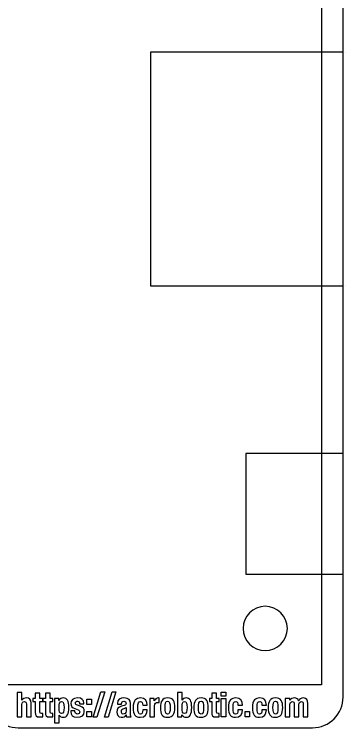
# Model space of a CAD drawing. Extents: x -11 to 104, y -22 to 67.
# Drawn here: x 83.3 to 103.88, y -21.71 to 22.58 of the extents above; entities that cross this region are included whole.
import ezdxf

# ---------------------------------------------------------------- set-up
doc = ezdxf.new("R2010")
doc.units = 0
doc.layers.add('LAYER_1', color=7, linetype='CONTINUOUS')

# ---------------------------------------------------------------- blocks, each defined once
blk = doc.blocks.new('BLOCK_3')
at = {"layer": 'LAYER_1', "color": 7}
for points in [[(87.813, -19.932), (88.092, -19.932), (88.092, -20.262), (87.813, -20.262), (87.813, -19.932)], [(88.678, -19.494), (88.916, -19.494), (88.437, -21.064), (88.2, -21.064), (88.678, -19.494)], [(89.381, -19.494), (89.618, -19.494), (89.14, -21.064), (88.903, -21.064), (89.381, -19.494)], [(96.14, -19.507), (96.432, -19.507), (96.432, -19.757), (96.14, -19.757), (96.14, -19.507)], [(96.14, -19.896), (96.432, -19.896), (96.432, -21.035), (96.14, -21.035), (96.14, -19.896)], [(87.813, -20.705), (88.092, -20.705), (88.092, -21.035), (87.813, -21.035), (87.813, -20.705)], [(97.914, -20.705), (97.914, -21.035), (97.634, -21.035), (97.634, -20.705), (97.914, -20.705)]]:
    blk.add_lwpolyline(points, dxfattribs=at)
for points, knots in [([(83.487, -19.524), (83.487, -19.524), (83.779, -19.524), (83.779, -19.524), (83.779, -19.524), (83.779, -20.013), (83.779, -20.013), (83.779, -20.013), (83.783, -20.013), (83.783, -20.013), (83.84, -19.913), (83.935, -19.867), (84.06, -19.867), (84.244, -19.867), (84.35, -19.964), (84.35, -20.19), (84.35, -20.19), (84.35, -21.035), (84.35, -21.035), (84.35, -21.035), (84.058, -21.035), (84.058, -21.035), (84.058, -21.035), (84.058, -20.25), (84.058, -20.25), (84.058, -20.133), (84.02, -20.091), (83.933, -20.091), (83.829, -20.091), (83.779, -20.155), (83.779, -20.279), (83.779, -20.279), (83.779, -21.035), (83.779, -21.035), (83.779, -21.035), (83.487, -21.035), (83.487, -21.035), (83.487, -21.035), (83.487, -19.524), (83.487, -19.524)], [0, 0, 0, 0, 1, 1, 1, 2, 2, 2, 3, 3, 3, 4, 4, 4, 5, 5, 5, 6, 6, 6, 7, 7, 7, 8, 8, 8, 9, 9, 9, 10, 10, 10, 11, 11, 11, 12, 12, 12, 13, 13, 13, 13]), ([(84.608, -19.571), (84.608, -19.571), (84.9, -19.571), (84.9, -19.571), (84.9, -19.571), (84.9, -19.896), (84.9, -19.896), (84.9, -19.896), (85.07, -19.896), (85.07, -19.896), (85.07, -19.896), (85.07, -20.095), (85.07, -20.095), (85.07, -20.095), (84.9, -20.095), (84.9, -20.095), (84.9, -20.095), (84.9, -20.711), (84.9, -20.711), (84.9, -20.802), (84.92, -20.836), (85.004, -20.836), (85.027, -20.836), (85.051, -20.834), (85.07, -20.832), (85.07, -20.832), (85.07, -21.035), (85.07, -21.035), (85.004, -21.041), (84.947, -21.047), (84.879, -21.047), (84.651, -21.047), (84.608, -20.975), (84.608, -20.747), (84.608, -20.747), (84.608, -20.095), (84.608, -20.095), (84.608, -20.095), (84.46, -20.095), (84.46, -20.095), (84.46, -20.095), (84.46, -19.896), (84.46, -19.896), (84.46, -19.896), (84.608, -19.896), (84.608, -19.896), (84.608, -19.896), (84.608, -19.571), (84.608, -19.571)], [0, 0, 0, 0, 1, 1, 1, 2, 2, 2, 3, 3, 3, 4, 4, 4, 5, 5, 5, 6, 6, 6, 7, 7, 7, 8, 8, 8, 9, 9, 9, 10, 10, 10, 11, 11, 11, 12, 12, 12, 13, 13, 13, 14, 14, 14, 15, 15, 15, 16, 16, 16, 16]), ([(85.235, -19.571), (85.235, -19.571), (85.527, -19.571), (85.527, -19.571), (85.527, -19.571), (85.527, -19.896), (85.527, -19.896), (85.527, -19.896), (85.696, -19.896), (85.696, -19.896), (85.696, -19.896), (85.696, -20.095), (85.696, -20.095), (85.696, -20.095), (85.527, -20.095), (85.527, -20.095), (85.527, -20.095), (85.527, -20.711), (85.527, -20.711), (85.527, -20.802), (85.546, -20.836), (85.631, -20.836), (85.654, -20.836), (85.677, -20.834), (85.696, -20.832), (85.696, -20.832), (85.696, -21.035), (85.696, -21.035), (85.631, -21.041), (85.573, -21.047), (85.506, -21.047), (85.277, -21.047), (85.235, -20.975), (85.235, -20.747), (85.235, -20.747), (85.235, -20.095), (85.235, -20.095), (85.235, -20.095), (85.087, -20.095), (85.087, -20.095), (85.087, -20.095), (85.087, -19.896), (85.087, -19.896), (85.087, -19.896), (85.235, -19.896), (85.235, -19.896), (85.235, -19.896), (85.235, -19.571), (85.235, -19.571)], [0, 0, 0, 0, 1, 1, 1, 2, 2, 2, 3, 3, 3, 4, 4, 4, 5, 5, 5, 6, 6, 6, 7, 7, 7, 8, 8, 8, 9, 9, 9, 10, 10, 10, 11, 11, 11, 12, 12, 12, 13, 13, 13, 14, 14, 14, 15, 15, 15, 16, 16, 16, 16]), ([(85.798, -19.896), (85.798, -19.896), (86.077, -19.896), (86.077, -19.896), (86.077, -19.896), (86.077, -20.017), (86.077, -20.017), (86.077, -20.017), (86.081, -20.017), (86.081, -20.017), (86.147, -19.909), (86.223, -19.867), (86.34, -19.867), (86.579, -19.867), (86.689, -20.042), (86.689, -20.465), (86.689, -20.889), (86.579, -21.064), (86.34, -21.064), (86.23, -21.064), (86.156, -21.02), (86.094, -20.929), (86.094, -20.929), (86.09, -20.929), (86.09, -20.929), (86.09, -20.929), (86.09, -21.407), (86.09, -21.407), (86.09, -21.407), (85.798, -21.407), (85.798, -21.407), (85.798, -21.407), (85.798, -19.896), (85.798, -19.896)], [0, 0, 0, 0, 1, 1, 1, 2, 2, 2, 3, 3, 3, 4, 4, 4, 5, 5, 5, 6, 6, 6, 7, 7, 7, 8, 8, 8, 9, 9, 9, 10, 10, 10, 11, 11, 11, 11]), ([(87.07, -20.662), (87.07, -20.662), (87.07, -20.7), (87.07, -20.7), (87.07, -20.8), (87.123, -20.865), (87.222, -20.865), (87.313, -20.865), (87.37, -20.821), (87.37, -20.73), (87.37, -20.656), (87.322, -20.624), (87.265, -20.601), (87.265, -20.601), (87.059, -20.527), (87.059, -20.527), (86.899, -20.47), (86.816, -20.37), (86.816, -20.21), (86.816, -20.023), (86.937, -19.867), (87.235, -19.867), (87.499, -19.867), (87.624, -19.985), (87.624, -20.19), (87.624, -20.19), (87.624, -20.237), (87.624, -20.237), (87.624, -20.237), (87.362, -20.237), (87.362, -20.237), (87.362, -20.121), (87.328, -20.066), (87.233, -20.066), (87.159, -20.066), (87.095, -20.106), (87.095, -20.188), (87.095, -20.246), (87.123, -20.29), (87.222, -20.322), (87.222, -20.322), (87.398, -20.381), (87.398, -20.381), (87.582, -20.442), (87.65, -20.535), (87.65, -20.707), (87.65, -20.946), (87.472, -21.064), (87.227, -21.064), (86.897, -21.064), (86.808, -20.923), (86.808, -20.702), (86.808, -20.702), (86.808, -20.662), (86.808, -20.662), (86.808, -20.662), (87.07, -20.662), (87.07, -20.662)], [0, 0, 0, 0, 1, 1, 1, 2, 2, 2, 3, 3, 3, 4, 4, 4, 5, 5, 5, 6, 6, 6, 7, 7, 7, 8, 8, 8, 9, 9, 9, 10, 10, 10, 11, 11, 11, 12, 12, 12, 13, 13, 13, 14, 14, 14, 15, 15, 15, 16, 16, 16, 17, 17, 17, 18, 18, 18, 19, 19, 19, 19]), ([(89.708, -20.246), (89.708, -20.246), (89.708, -20.218), (89.708, -20.218), (89.708, -19.956), (89.887, -19.867), (90.107, -19.867), (90.454, -19.867), (90.52, -20.011), (90.52, -20.216), (90.52, -20.216), (90.52, -20.814), (90.52, -20.814), (90.52, -20.923), (90.528, -20.967), (90.556, -21.035), (90.556, -21.035), (90.276, -21.035), (90.276, -21.035), (90.257, -20.999), (90.249, -20.956), (90.24, -20.916), (90.24, -20.916), (90.236, -20.916), (90.236, -20.916), (90.169, -21.035), (90.088, -21.064), (89.946, -21.064), (89.743, -21.064), (89.671, -20.891), (89.671, -20.739), (89.671, -20.523), (89.758, -20.438), (89.959, -20.383), (89.959, -20.383), (90.124, -20.339), (90.124, -20.339), (90.211, -20.315), (90.24, -20.281), (90.24, -20.205), (90.24, -20.119), (90.205, -20.066), (90.105, -20.066), (90.014, -20.066), (89.97, -20.123), (89.97, -20.214), (89.97, -20.214), (89.97, -20.246), (89.97, -20.246), (89.97, -20.246), (89.708, -20.246), (89.708, -20.246)], [0, 0, 0, 0, 1, 1, 1, 2, 2, 2, 3, 3, 3, 4, 4, 4, 5, 5, 5, 6, 6, 6, 7, 7, 7, 8, 8, 8, 9, 9, 9, 10, 10, 10, 11, 11, 11, 12, 12, 12, 13, 13, 13, 14, 14, 14, 15, 15, 15, 16, 16, 16, 17, 17, 17, 17]), ([(91.275, -20.307), (91.275, -20.197), (91.254, -20.078), (91.144, -20.078), (91, -20.078), (90.977, -20.205), (90.977, -20.468), (90.977, -20.749), (91.005, -20.865), (91.134, -20.865), (91.233, -20.865), (91.275, -20.785), (91.275, -20.599), (91.275, -20.599), (91.555, -20.599), (91.555, -20.599), (91.555, -20.897), (91.432, -21.064), (91.121, -21.064), (90.829, -21.064), (90.685, -20.923), (90.685, -20.465), (90.685, -19.998), (90.876, -19.867), (91.147, -19.867), (91.417, -19.867), (91.555, -20.036), (91.555, -20.307), (91.555, -20.307), (91.275, -20.307), (91.275, -20.307)], [0, 0, 0, 0, 1, 1, 1, 2, 2, 2, 3, 3, 3, 4, 4, 4, 5, 5, 5, 6, 6, 6, 7, 7, 7, 8, 8, 8, 9, 9, 9, 10, 10, 10, 10]), ([(91.708, -19.896), (91.708, -19.896), (91.987, -19.896), (91.987, -19.896), (91.987, -19.896), (91.987, -20.049), (91.987, -20.049), (91.987, -20.049), (91.991, -20.049), (91.991, -20.049), (92.05, -19.939), (92.133, -19.867), (92.253, -19.867), (92.27, -19.867), (92.289, -19.869), (92.306, -19.871), (92.306, -19.871), (92.306, -20.15), (92.306, -20.15), (92.275, -20.148), (92.247, -20.146), (92.215, -20.146), (92.114, -20.146), (92, -20.199), (92, -20.351), (92, -20.351), (92, -21.035), (92, -21.035), (92, -21.035), (91.708, -21.035), (91.708, -21.035), (91.708, -21.035), (91.708, -19.896), (91.708, -19.896)], [0, 0, 0, 0, 1, 1, 1, 2, 2, 2, 3, 3, 3, 4, 4, 4, 5, 5, 5, 6, 6, 6, 7, 7, 7, 8, 8, 8, 9, 9, 9, 10, 10, 10, 11, 11, 11, 11]), ([(92.823, -19.867), (93.172, -19.86), (93.271, -20.068), (93.271, -20.465), (93.271, -20.855), (93.155, -21.064), (92.823, -21.064), (92.474, -21.071), (92.374, -20.863), (92.374, -20.465), (92.374, -20.076), (92.491, -19.867), (92.823, -19.867)], [0, 0, 0, 0, 1, 1, 1, 2, 2, 2, 3, 3, 3, 4, 4, 4, 4]), ([(93.428, -19.524), (93.428, -19.524), (93.72, -19.524), (93.72, -19.524), (93.72, -19.524), (93.72, -20.002), (93.72, -20.002), (93.72, -20.002), (93.725, -20.002), (93.725, -20.002), (93.786, -19.911), (93.86, -19.867), (93.97, -19.867), (94.209, -19.867), (94.319, -20.042), (94.319, -20.465), (94.319, -20.889), (94.209, -21.064), (93.97, -21.064), (93.854, -21.064), (93.778, -21.022), (93.712, -20.914), (93.712, -20.914), (93.708, -20.914), (93.708, -20.914), (93.708, -20.914), (93.708, -21.035), (93.708, -21.035), (93.708, -21.035), (93.428, -21.035), (93.428, -21.035), (93.428, -21.035), (93.428, -19.524), (93.428, -19.524)], [0, 0, 0, 0, 1, 1, 1, 2, 2, 2, 3, 3, 3, 4, 4, 4, 5, 5, 5, 6, 6, 6, 7, 7, 7, 8, 8, 8, 9, 9, 9, 10, 10, 10, 11, 11, 11, 11]), ([(94.897, -19.867), (95.246, -19.86), (95.346, -20.068), (95.346, -20.465), (95.346, -20.855), (95.229, -21.064), (94.897, -21.064), (94.548, -21.071), (94.449, -20.863), (94.449, -20.465), (94.449, -20.076), (94.565, -19.867), (94.897, -19.867)], [0, 0, 0, 0, 1, 1, 1, 2, 2, 2, 3, 3, 3, 4, 4, 4, 4]), ([(95.566, -19.571), (95.566, -19.571), (95.858, -19.571), (95.858, -19.571), (95.858, -19.571), (95.858, -19.896), (95.858, -19.896), (95.858, -19.896), (96.027, -19.896), (96.027, -19.896), (96.027, -19.896), (96.027, -20.095), (96.027, -20.095), (96.027, -20.095), (95.858, -20.095), (95.858, -20.095), (95.858, -20.095), (95.858, -20.711), (95.858, -20.711), (95.858, -20.802), (95.877, -20.836), (95.962, -20.836), (95.985, -20.836), (96.008, -20.834), (96.027, -20.832), (96.027, -20.832), (96.027, -21.035), (96.027, -21.035), (95.962, -21.041), (95.905, -21.047), (95.837, -21.047), (95.608, -21.047), (95.566, -20.975), (95.566, -20.747), (95.566, -20.747), (95.566, -20.095), (95.566, -20.095), (95.566, -20.095), (95.418, -20.095), (95.418, -20.095), (95.418, -20.095), (95.418, -19.896), (95.418, -19.896), (95.418, -19.896), (95.566, -19.896), (95.566, -19.896), (95.566, -19.896), (95.566, -19.571), (95.566, -19.571)], [0, 0, 0, 0, 1, 1, 1, 2, 2, 2, 3, 3, 3, 4, 4, 4, 5, 5, 5, 6, 6, 6, 7, 7, 7, 8, 8, 8, 9, 9, 9, 10, 10, 10, 11, 11, 11, 12, 12, 12, 13, 13, 13, 14, 14, 14, 15, 15, 15, 16, 16, 16, 16]), ([(97.185, -20.307), (97.185, -20.197), (97.164, -20.078), (97.054, -20.078), (96.91, -20.078), (96.887, -20.205), (96.887, -20.468), (96.887, -20.749), (96.914, -20.865), (97.044, -20.865), (97.143, -20.865), (97.185, -20.785), (97.185, -20.599), (97.185, -20.599), (97.465, -20.599), (97.465, -20.599), (97.465, -20.897), (97.342, -21.064), (97.031, -21.064), (96.739, -21.064), (96.595, -20.923), (96.595, -20.465), (96.595, -19.998), (96.785, -19.867), (97.056, -19.867), (97.327, -19.867), (97.465, -20.036), (97.465, -20.307), (97.465, -20.307), (97.185, -20.307), (97.185, -20.307)], [0, 0, 0, 0, 1, 1, 1, 2, 2, 2, 3, 3, 3, 4, 4, 4, 5, 5, 5, 6, 6, 6, 7, 7, 7, 8, 8, 8, 9, 9, 9, 10, 10, 10, 10]), ([(98.673, -20.307), (98.673, -20.197), (98.652, -20.078), (98.542, -20.078), (98.398, -20.078), (98.375, -20.205), (98.375, -20.468), (98.375, -20.749), (98.402, -20.865), (98.531, -20.865), (98.631, -20.865), (98.673, -20.785), (98.673, -20.599), (98.673, -20.599), (98.952, -20.599), (98.952, -20.599), (98.952, -20.897), (98.83, -21.064), (98.519, -21.064), (98.227, -21.064), (98.083, -20.923), (98.083, -20.465), (98.083, -19.998), (98.273, -19.867), (98.544, -19.867), (98.815, -19.867), (98.952, -20.036), (98.952, -20.307), (98.952, -20.307), (98.673, -20.307), (98.673, -20.307)], [0, 0, 0, 0, 1, 1, 1, 2, 2, 2, 3, 3, 3, 4, 4, 4, 5, 5, 5, 6, 6, 6, 7, 7, 7, 8, 8, 8, 9, 9, 9, 10, 10, 10, 10]), ([(99.516, -19.867), (99.865, -19.86), (99.964, -20.068), (99.964, -20.465), (99.964, -20.855), (99.848, -21.064), (99.516, -21.064), (99.167, -21.071), (99.067, -20.863), (99.067, -20.465), (99.067, -20.076), (99.183, -19.867), (99.516, -19.867)], [0, 0, 0, 0, 1, 1, 1, 2, 2, 2, 3, 3, 3, 4, 4, 4, 4]), ([(100.121, -19.896), (100.121, -19.896), (100.401, -19.896), (100.401, -19.896), (100.401, -19.896), (100.401, -20.013), (100.401, -20.013), (100.401, -20.013), (100.405, -20.013), (100.405, -20.013), (100.479, -19.909), (100.568, -19.867), (100.692, -19.867), (100.828, -19.867), (100.923, -19.93), (100.955, -20.049), (100.955, -20.049), (100.959, -20.049), (100.959, -20.049), (101.003, -19.928), (101.109, -19.867), (101.247, -19.867), (101.441, -19.867), (101.53, -19.987), (101.53, -20.207), (101.53, -20.207), (101.53, -21.035), (101.53, -21.035), (101.53, -21.035), (101.238, -21.035), (101.238, -21.035), (101.238, -21.035), (101.238, -20.239), (101.238, -20.239), (101.238, -20.144), (101.207, -20.091), (101.124, -20.091), (101.031, -20.091), (100.972, -20.153), (100.972, -20.286), (100.972, -20.286), (100.972, -21.035), (100.972, -21.035), (100.972, -21.035), (100.68, -21.035), (100.68, -21.035), (100.68, -21.035), (100.68, -20.239), (100.68, -20.239), (100.68, -20.144), (100.648, -20.091), (100.566, -20.091), (100.473, -20.091), (100.413, -20.153), (100.413, -20.286), (100.413, -20.286), (100.413, -21.035), (100.413, -21.035), (100.413, -21.035), (100.121, -21.035), (100.121, -21.035), (100.121, -21.035), (100.121, -19.896), (100.121, -19.896)], [0, 0, 0, 0, 1, 1, 1, 2, 2, 2, 3, 3, 3, 4, 4, 4, 5, 5, 5, 6, 6, 6, 7, 7, 7, 8, 8, 8, 9, 9, 9, 10, 10, 10, 11, 11, 11, 12, 12, 12, 13, 13, 13, 14, 14, 14, 15, 15, 15, 16, 16, 16, 17, 17, 17, 18, 18, 18, 19, 19, 19, 20, 20, 20, 21, 21, 21, 21]), ([(86.244, -20.84), (86.371, -20.84), (86.397, -20.713), (86.397, -20.465), (86.397, -20.218), (86.371, -20.091), (86.244, -20.091), (86.115, -20.091), (86.09, -20.218), (86.09, -20.465), (86.09, -20.713), (86.115, -20.84), (86.244, -20.84)], [0, 0, 0, 0, 1, 1, 1, 2, 2, 2, 3, 3, 3, 4, 4, 4, 4]), ([(92.823, -20.865), (92.941, -20.865), (92.98, -20.751), (92.98, -20.465), (92.98, -20.18), (92.941, -20.066), (92.823, -20.066), (92.679, -20.066), (92.666, -20.233), (92.666, -20.465), (92.666, -20.698), (92.679, -20.865), (92.823, -20.865)], [0, 0, 0, 0, 1, 1, 1, 2, 2, 2, 3, 3, 3, 4, 4, 4, 4]), ([(93.875, -20.84), (94.002, -20.84), (94.027, -20.713), (94.027, -20.465), (94.027, -20.218), (94.002, -20.091), (93.875, -20.091), (93.746, -20.091), (93.72, -20.218), (93.72, -20.465), (93.72, -20.713), (93.746, -20.84), (93.875, -20.84)], [0, 0, 0, 0, 1, 1, 1, 2, 2, 2, 3, 3, 3, 4, 4, 4, 4]), ([(94.897, -20.865), (95.016, -20.865), (95.054, -20.751), (95.054, -20.465), (95.054, -20.18), (95.016, -20.066), (94.897, -20.066), (94.753, -20.066), (94.741, -20.233), (94.741, -20.465), (94.741, -20.698), (94.753, -20.865), (94.897, -20.865)], [0, 0, 0, 0, 1, 1, 1, 2, 2, 2, 3, 3, 3, 4, 4, 4, 4]), ([(99.516, -20.865), (99.634, -20.865), (99.672, -20.751), (99.672, -20.465), (99.672, -20.18), (99.634, -20.066), (99.516, -20.066), (99.372, -20.066), (99.359, -20.233), (99.359, -20.465), (99.359, -20.698), (99.372, -20.865), (99.516, -20.865)], [0, 0, 0, 0, 1, 1, 1, 2, 2, 2, 3, 3, 3, 4, 4, 4, 4]), ([(90.24, -20.465), (90.2, -20.497), (90.152, -20.514), (90.116, -20.523), (89.997, -20.548), (89.951, -20.605), (89.951, -20.707), (89.951, -20.793), (89.982, -20.865), (90.061, -20.865), (90.139, -20.865), (90.24, -20.816), (90.24, -20.69), (90.24, -20.69), (90.24, -20.465), (90.24, -20.465)], [0, 0, 0, 0, 1, 1, 1, 2, 2, 2, 3, 3, 3, 4, 4, 4, 5, 5, 5, 5])]:
    blk.add_open_spline(points, degree=3, knots=knots, dxfattribs=at)
blk = doc.blocks.new('BLOCK_7')
at = {"layer": 'LAYER_1', "color": 1}
blk.add_open_spline([(98.878, -14.174), (99.637, -14.174), (100.253, -14.79), (100.253, -15.549), (100.253, -16.308), (99.637, -16.924), (98.878, -16.924), (98.119, -16.924), (97.503, -16.308), (97.503, -15.549), (97.503, -14.79), (98.119, -14.174), (98.878, -14.174)], degree=3, knots=[0, 0, 0, 0, 1, 1, 1, 2, 2, 2, 3, 3, 3, 4, 4, 4, 4], dxfattribs=at)

msp = doc.modelspace()

# ---------------------------------------------------------------- linework, layer by layer
at = {"layer": 'LAYER_1', "color": 7}
for points in [[(67.114, -19.048), (46.379, -19.048), (46.379, 65.952), (48.82, 65.952), (48.82, 50.253), (61.954, 50.253), (61.954, 65.952), (66.816, 65.952), (66.816, 50.253), (79.951, 50.253), (79.951, 65.952), (84.398, 65.952), (84.398, 46.607), (99.904, 46.607), (99.904, 65.952), (102.378, 65.952), (102.378, -19.048), (81.643, -19.048)], [(91.75, 20.219), (91.75, 5.722)], [(103.715, 20.219), (91.75, 20.219)], [(103.877, 20.219), (103.877, 20.219)], [(91.75, 5.722), (103.715, 5.722)], [(103.877, 5.722), (103.877, 5.722)], [(97.68, -4.685), (97.68, -12.186)], [(103.714, -4.685), (97.68, -4.685)], [(103.714, -4.685), (103.714, -4.685)], [(97.68, -12.186), (103.714, -12.186)], [(103.714, -12.186), (103.714, -12.186)]]:
    msp.add_lwpolyline(points, dxfattribs=at)
at = {"layer": 'LAYER_1', "color": 1}
msp.add_open_spline([(101.812, 66.874), (102.859, 66.874), (103.717, 66.017), (103.717, 64.97), (103.717, 64.97), (103.717, -19.809), (103.717, -19.809), (103.717, -20.857), (102.859, -21.714), (101.812, -21.714), (101.812, -21.714), (83.548, -21.714), (83.548, -21.714), (82.5, -21.714), (81.643, -20.857), (81.643, -19.809), (81.643, -19.809), (81.643, -6.188), (81.643, -6.188), (81.643, -5.141), (80.785, -4.283), (79.738, -4.283), (79.738, -4.283), (69.019, -4.283), (69.019, -4.283), (67.971, -4.283), (67.114, -5.141), (67.114, -6.188), (67.114, -6.188), (67.114, -19.809), (67.114, -19.809), (67.114, -20.857), (66.257, -21.714), (65.209, -21.714), (65.209, -21.714), (-8.678, -21.714), (-8.678, -21.714), (-9.726, -21.714), (-10.583, -20.857), (-10.583, -19.809), (-10.583, -19.809), (-10.583, 64.97), (-10.583, 64.97), (-10.583, 66.017), (-9.726, 66.874), (-8.678, 66.874), (-8.678, 66.874), (101.812, 66.874), (101.812, 66.874)], degree=3, knots=[0, 0, 0, 0, 1, 1, 1, 2, 2, 2, 3, 3, 3, 4, 4, 4, 5, 5, 5, 6, 6, 6, 7, 7, 7, 8, 8, 8, 9, 9, 9, 10, 10, 10, 11, 11, 11, 12, 12, 12, 13, 13, 13, 14, 14, 14, 15, 15, 15, 16, 16, 16, 16], dxfattribs=at)

# ---------------------------------------------------------------- block references
at = {"layer": 'LAYER_1'}
for name in ['BLOCK_7', 'BLOCK_3']:
    msp.add_blockref(name, (0, 0), dxfattribs=at)

doc.saveas('drawing.dxf')
